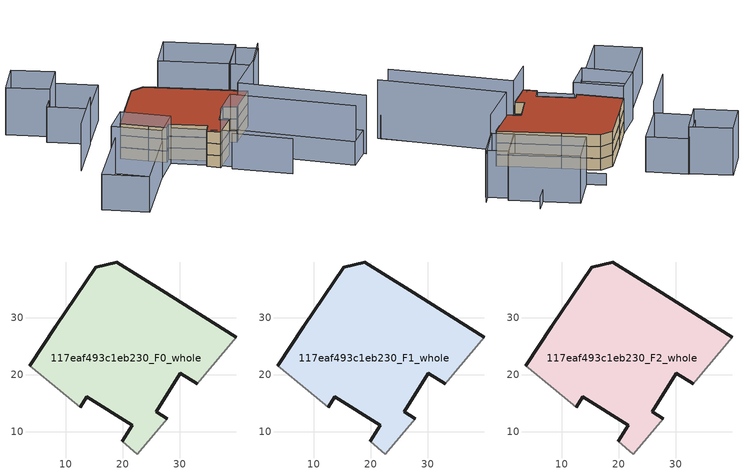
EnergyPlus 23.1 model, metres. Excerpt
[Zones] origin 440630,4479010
117eaf493c1eb230_F0_whole
 floor ground (EU_floor_Construction): 27.85,12.26 25.91,13.49 30.11,20.25 33.08,18.41 33.51,18.95 39.95,26.51 26.84,34.76 18.92,39.76 15.24,38.83 8.29,28.46 3.68,21.55 9.02,17.19 12.55,14.3 13.7,16.1 21.66,11.1 19.91,8.26 22.58,6.05 z0
 wall outside (EU_wall_Construction): 33.08,18.41 30.11,20.25 25.91,13.49 27.85,12.26 / 19.91,8.26 21.66,11.1 13.7,16.1 12.55,14.3 / 3.68,21.55 8.29,28.46 15.24,38.83 18.92,39.76 26.84,34.76 39.95,26.51 z0:3
 wall adiabatic (EU_wall_Construction): 39.95,26.51 33.51,18.95 33.08,18.41 / 27.85,12.26 22.58,6.05 19.91,8.26 / 12.55,14.3 9.02,17.19 3.68,21.55 z0:3
117eaf493c1eb230_F1_whole
 floor to 117eaf493c1eb230_F0_whole (EU_floor_Construction): 27.85,12.26 25.9,13.49 30.11,20.25 33.07,18.41 33.51,18.95 39.95,26.51 26.84,34.76 18.92,39.76 15.24,38.83 8.29,28.46 3.68,21.55 9.02,17.19 12.55,14.3 13.7,16.1 21.65,11.1 19.91,8.26 22.58,6.05 z3
 wall outside (EU_wall_Construction): 33.08,18.41 30.11,20.25 25.91,13.49 27.85,12.26 / 19.91,8.26 21.66,11.1 13.7,16.1 12.55,14.3 / 3.68,21.55 8.29,28.46 15.24,38.83 18.92,39.76 26.84,34.76 39.95,26.51 z3:6
 wall adiabatic (EU_wall_Construction): 39.95,26.51 33.51,18.95 33.08,18.41 / 27.85,12.26 22.58,6.05 19.91,8.26 / 12.55,14.3 9.02,17.19 3.68,21.55 z3:6
117eaf493c1eb230_F2_whole
 floor to 117eaf493c1eb230_F1_whole (EU_floor_Construction): 27.85,12.26 25.9,13.49 30.11,20.25 33.07,18.41 33.51,18.95 39.95,26.51 26.84,34.76 18.92,39.76 15.24,38.83 8.29,28.46 3.68,21.55 9.02,17.19 12.55,14.3 13.7,16.1 21.65,11.1 19.91,8.26 22.58,6.05 z6
 wall outside (EU_wall_Construction): 33.08,18.41 30.11,20.25 25.91,13.49 27.85,12.26 / 19.91,8.26 21.66,11.1 13.7,16.1 12.55,14.3 / 3.68,21.55 8.29,28.46 15.24,38.83 18.92,39.76 26.84,34.76 39.95,26.51 z6:9
 wall adiabatic (EU_wall_Construction): 39.95,26.51 33.51,18.95 33.08,18.41 / 27.85,12.26 22.58,6.05 19.91,8.26 / 12.55,14.3 9.02,17.19 3.68,21.55 z6:9
 roof outside (EU_roof_Construction): 39.95,26.51 33.51,18.95 33.08,18.41 30.11,20.25 25.91,13.49 27.85,12.26 22.58,6.05 19.91,8.26 21.66,11.1 13.7,16.1 12.55,14.3 9.02,17.19 3.68,21.55 8.29,28.46 15.24,38.83 18.92,39.76 26.84,34.76 z9
shading: 24.7,4.29 36.05,-5.08 / 12.58,14.22 26.2,4.92 / 8.06,7.56 -4.94,-11.47 / -4.94,-11.47 -14.35,-5.04 / -14.35,-5.04 -1.35,13.99 / -1.35,13.99 8.06,7.56 / 9.79,45.5 1.45,33.01 / 1.45,33.01 -7.08,38.71 / -7.08,38.71 1.26,51.2 / 1.26,51.2 9.79,45.5 z0:9; 22.58,6.05 28.73,13.29 / 28.73,13.29 51.98,-6.43 / 57.1,-1.55 33.43,19.02 / 33.43,19.02 42.98,30.01 z0:15; 33.51,18.95 56.6,-1.12 / 56.6,-1.12 51.72,-6.74 / 51.72,-6.74 28.63,13.33 / 28.63,13.33 33.51,18.95 z0:6; 44.75,34.07 52.01,45.6 / 1.49,33.02 -7.92,18.88 / 46.13,45.88 50.73,42.8 / 50.73,42.8 44.83,33.96 / 44.83,33.96 40.22,37.04 / 40.22,37.04 46.13,45.88 / 46.87,47.01 40.36,36.94 / 40.36,36.94 25.92,46.27 / 25.92,46.27 32.43,56.34 / 32.43,56.34 46.87,47.01 / 3.68,21.55 13.25,13.74 / 13.25,13.74 7.36,6.53 / 7.36,6.53 -2.21,14.34 / -2.21,14.34 3.68,21.55 / -13.69,47.13 -7.71,56.56 / -7.71,56.56 1.15,50.94 / 1.15,50.94 -4.82,41.51 / -4.82,41.51 -13.69,47.13 z0:12; 42.49,55.16 33.09,41.33 / 33.09,41.33 22,48.86 z0:3
[Building]
EU S2 Campaign: North Axis=0; Terrain=City; Solar Distribution=FullExterior
[Site:Location]
Madrid: Latitude=40.5; Longitude=-3.5; Time Zone=1; Elevation=609
[SizingPeriod:WeatherFileDays]
AnnualSizingPeriod: Begin Month=1; Begin Day of Month=1; End Month=12; End Day of Month=31; Day of Week for Start Day=Monday; Use Weather File Daylight Saving Period=No; Use Weather File Rain and Snow Indicators=No
[MATERIAL]
EU_InternalMass_Material: Roughness=MediumRough; Thickness=0.1; Conductivity=1; Density=1800; Specific Heat=900; Thermal Absorptance=0.9; Solar Absorptance=0.7; Visible Absorptance=0.7
[MATERIAL:NOMASS] Roughness=MediumRough; Thermal Absorptance=0.9; Solar Absorptance=0.7; Visible Absorptance=0.7
Name | Thermal Resistance
EU_wall_NoMass | 0.419739
EU_roof_NoMass | 0.352165
EU_floor_NoMass | 0.608284
[CONSTRUCTION]
EU_wall_Construction: EU_wall_NoMass
EU_roof_Construction: EU_roof_NoMass
EU_floor_Construction: EU_floor_NoMass
EU_InternalMass_Construction: EU_InternalMass_Material
[ZONE] Type=1; Multiplier=1; Ceiling Height=autocalculate; Volume=1792.71; Floor Area=autocalculate; Part of Total Floor Area=Yes
117eaf493c1eb230_F0_whole; 117eaf493c1eb230_F1_whole; 117eaf493c1eb230_F2_whole
[INTERNALMASS] Construction=EU_InternalMass_Construction; Surface Area=565.763
Name | Zone or ZoneList
117eaf493c1eb230_F0_whole_EU_InternalMass | 117eaf493c1eb230_F0_whole
117eaf493c1eb230_F1_whole_EU_InternalMass | 117eaf493c1eb230_F1_whole
117eaf493c1eb230_F2_whole_EU_InternalMass | 117eaf493c1eb230_F2_whole
[OTHEREQUIPMENT] Fuel Type=Electricity; Design Level Calculation Method=Watts/Area; Power per Zone Floor Area=1; Fraction Latent=0; Fraction Radiant=0; Fraction Lost=0; Carbon Dioxide Generation Rate=0; EndUse Subcategory=EU_Step8_InternalGains
Name | Zone or ZoneList or Space or SpaceList | Schedule
EU_Step8_InternalGain_117eaf493c1eb230_F0_whole_f000 | 117eaf493c1eb230_F0_whole | EU_Step8_GainSchedule_117eaf493c1eb230_F0_whole_f000
EU_Step8_InternalGain_117eaf493c1eb230_F1_whole_f000 | 117eaf493c1eb230_F1_whole | EU_Step8_GainSchedule_117eaf493c1eb230_F1_whole_f000
EU_Step8_InternalGain_117eaf493c1eb230_F2_whole_f000 | 117eaf493c1eb230_F2_whole | EU_Step8_GainSchedule_117eaf493c1eb230_F2_whole_f000
[ZONEVENTILATION:DESIGNFLOWRATE] Schedule=EU_AlwaysOn; Design Flow Rate Calculation Method=AirChanges/Hour; Air Changes per Hour=0.703302; Ventilation Type=Natural; Fan Pressure Rise=0; Fan Total Efficiency=1; Constant Term Coefficient=1; Temperature Term Coefficient=0; Velocity Term Coefficient=0; Velocity Squared Term Coefficient=0; Minimum Indoor Temperature=-100; Maximum Indoor Temperature=100; Delta Temperature=-100; Minimum Outdoor Temperature=-100; Maximum Outdoor Temperature=100; Maximum Wind Speed=40
Name | Zone or ZoneList or Space or SpaceList
EU_ConstantAir_117eaf493c1eb230_F0_whole | 117eaf493c1eb230_F0_whole
EU_ConstantAir_117eaf493c1eb230_F1_whole | 117eaf493c1eb230_F1_whole
EU_ConstantAir_117eaf493c1eb230_F2_whole | 117eaf493c1eb230_F2_whole
[HVACTEMPLATE:THERMOSTAT] Constant Heating Setpoint=20; Constant Cooling Setpoint=50
EU_HeatOnly_117eaf493c1eb230_F0_whole; EU_HeatOnly_117eaf493c1eb230_F1_whole; EU_HeatOnly_117eaf493c1eb230_F2_whole
[HVACTEMPLATE:ZONE:IDEALLOADSAIRSYSTEM] System Availability Schedule=EU_AlwaysOn; Maximum Heating Supply Air Temperature=50; Minimum Cooling Supply Air Temperature=13; Maximum Heating Supply Air Humidity Ratio=0.0156; Minimum Cooling Supply Air Humidity Ratio=0.0077; Heating Limit=NoLimit; Cooling Limit=NoLimit; Heating Availability Schedule=EU_AlwaysOn; Cooling Availability Schedule=EU_CoolingOff; Dehumidification Control Type=ConstantSensibleHeatRatio; Cooling Sensible Heat Ratio=0.7; Dehumidification Setpoint=60; Humidification Control Type=None; Humidification Setpoint=30; Outdoor Air Method=None; Outdoor Air Flow Rate per Person=0.00944; Outdoor Air Flow Rate per Zone Floor Area=0; Outdoor Air Flow Rate per Zone=0; Demand Controlled Ventilation Type=None; Outdoor Air Economizer Type=NoEconomizer; Heat Recovery Type=None; Sensible Heat Recovery Effectiveness=0.7; Latent Heat Recovery Effectiveness=0.65
Name | Template Thermostat
117eaf493c1eb230_F0_whole | EU_HeatOnly_117eaf493c1eb230_F0_whole
117eaf493c1eb230_F1_whole | EU_HeatOnly_117eaf493c1eb230_F1_whole
117eaf493c1eb230_F2_whole | EU_HeatOnly_117eaf493c1eb230_F2_whole
[SIZING:ZONE] Zone Cooling Design Supply Air Temperature Input Method=SupplyAirTemperature; Zone Cooling Design Supply Air Temperature=13; Zone Heating Design Supply Air Temperature Input Method=SupplyAirTemperature; Zone Heating Design Supply Air Temperature=50; Zone Cooling Design Supply Air Humidity Ratio=0.008; Zone Heating Design Supply Air Humidity Ratio=0.008; Cooling Design Air Flow Method=DesignDay; Cooling Design Air Flow Rate=0; Cooling Minimum Air Flow per Zone Floor Area=0.000762; Cooling Minimum Air Flow=0; Cooling Minimum Air Flow Fraction=0.2; Heating Design Air Flow Method=DesignDay; Heating Design Air Flow Rate=0; Heating Maximum Air Flow per Zone Floor Area=0.002032; Heating Maximum Air Flow=0.141576; Heating Maximum Air Flow Fraction=0.3; Account for Dedicated Outdoor Air System=No; Dedicated Outdoor Air System Control Strategy=NeutralSupplyAir; Dedicated Outdoor Air Low Setpoint Temperature for Design=autosize; Dedicated Outdoor Air High Setpoint Temperature for Design=autosize; Zone Load Sizing Method=Sensible Load Only No Latent Load; Zone Latent Cooling Design Supply Air Humidity Ratio Input Method=HumidityRatioDifference; Zone Cooling Design Supply Air Humidity Ratio Difference=0.005; Zone Latent Heating Design Supply Air Humidity Ratio Input Method=HumidityRatioDifference; Zone Humidification Design Supply Air Humidity Ratio Difference=0.005
117eaf493c1eb230_F0_whole; 117eaf493c1eb230_F1_whole; 117eaf493c1eb230_F2_whole
[SCHEDULE:CONSTANT]
Name | Hourly Value
EU_AlwaysOn | 1
EU_CoolingOff | 0
[SCHEDULE:FILE] Column Number=1; Rows to Skip at Top=0; Number of Hours of Data=8760; Column Separator=Comma; Interpolate to Timestep=No; Minutes per Item=60; Adjust Schedule for Daylight Savings=Yes
Name | File
EU_Step8_GainSchedule_117eaf493c1eb230_F0_whole_f000 | ../../schedules/117eaf493c1eb230/117eaf493c1eb230_F0_whole_f000_gain.csv
EU_Step8_GainSchedule_117eaf493c1eb230_F1_whole_f000 | ../../schedules/117eaf493c1eb230/117eaf493c1eb230_F1_whole_f000_gain.csv
EU_Step8_GainSchedule_117eaf493c1eb230_F2_whole_f000 | ../../schedules/117eaf493c1eb230/117eaf493c1eb230_F2_whole_f000_gain.csv
